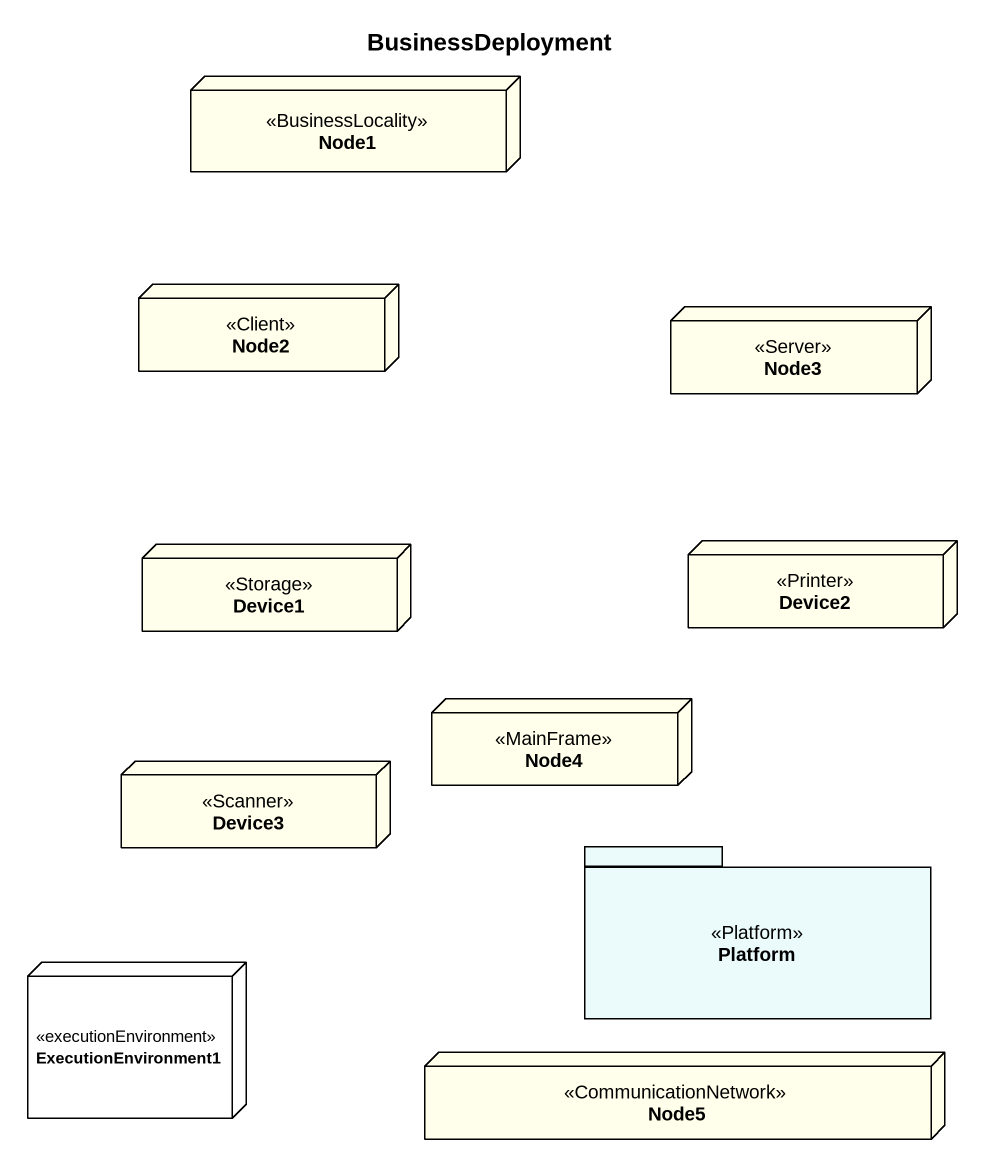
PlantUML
@startuml
title BusinessDeployment
node Node1 <<BusinessLocality>> #FFFFEB
node Node2 <<Client>> #FFFFEB
node Node3 <<Server>> #FFFFEB
node Device1 <<Storage>> #FFFFEB
node Device2 <<Printer>> #FFFFEB
node Device3 <<Scanner>> #FFFFEB
node Node4 <<MainFrame>> #FFFFEB
package Platform <<Platform>> #EBFAFA {
}
node ExecutionEnvironment1 <<executionEnvironment>>
node Node5 <<CommunicationNetwork>> #FFFFEB
@enduml
